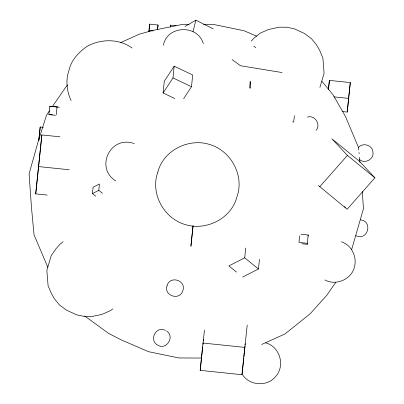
<?xml version="1.0" encoding="UTF-8"?>
<svg xmlns="http://www.w3.org/2000/svg" width="404" height="404" viewBox="0 0 404 404"><rect width="100%" height="100%" fill="white"/><g stroke="black" fill="none" stroke-linecap="round" stroke-linejoin="round"><path stroke-width="0.61" d="M174.876 98.566L163.105 92.965L164.292 81.214L174.19 66.18L192.683 74.982L191.501 86.734L183.648 98.657M163.105 92.965L173.003 77.932L174.19 66.18M38.809 140.663L40.203 127.013L43.324 127.336M47.127 195.066L35.719 193.88L41.87 134.931L59.959 136.815M35.719 193.88L41.87 134.931M95.677 196.177L92.471 193.567L93.117 187.234L99.445 183.992L98.798 190.319L102.459 193.304M148.879 31.699L149.677 24.139L158.035 25.008L157.565 29.613M170.468 25.159L170.276 27.018L170.468 25.159L176.078 25.745M247.203 325.074L242.001 374.715L200.202 370.362L202.616 346.778M202.869 344.299L202.995 343.057M203.247 340.577L203.374 339.335M200.202 370.362L204.454 330.028M242.647 277.104L258.459 268.988L244.713 257.797L245.708 248.056M242.001 374.715L243.713 357.959M243.839 356.722L244.92 346.172M245.046 344.93L245.172 343.688M258.459 268.988L259.454 259.252M294.364 115.695L293.718 122.028L292.521 121.902M328.472 89.531L329.406 80.401L350.303 82.583L347.228 112.054L342.309 111.544M347.228 112.054L348.783 96.839M55.53 115.312L48.894 114.559L49.763 106.202L57.56 106.929M56.196 114.787L57.004 107.025L59.393 107.206M193.036 225.76L190.915 246.238L193.031 226.053M299.662 235.911L298.985 242.43L307.348 243.299L307.222 244.309L301.849 243.753M307.222 244.309L308.207 235.002L301.041 234.254M38.744 140.663L40.203 127.013M149.091 29.598L149.677 24.139M148.899 31.684L149.031 30.467L153.207 30.906M157.515 29.866L158.035 25.008M328.477 89.092L329.406 80.401M348.844 96.233L350.303 82.583M308.085 236.012L308.207 235.002M192.996 31.638L195.905 20.2L213.277 28.911M163.388 45.208C167.165 25.159 197.793 24.24 203.293 43.688M319.912 87.395L324.099 73.26L322.862 57.989L319.584 50.197L316.509 44.819L311.338 38.542L304.288 33.406L294.223 28.78L286.653 27.22L278.927 27.189L268.089 29.633L260.146 33.209L253.813 38.284L251.318 41.062M351.626 249.667L363.474 208.636L362.277 191.642M49.389 110.928L46.556 115.049L38.148 141.627L29.098 173.796L31.446 207.151L34.042 234.876L47.778 267.125M52.581 106.297L65.7 87.239L67.781 84.926M316.105 130.33C321.236 124.558 314.807 114.625 307.429 117.089M335.734 282.315L326.871 295.193L310.237 313.701L284.911 334.007L261.651 344.476M319.66 186.875L347.41 155.424L331.911 138.819L359.398 161.206L374.902 177.805L347.152 209.262L318.367 185.492M358.176 147.844C362.302 141.966 372.816 145.006 372.948 152.247C374.154 159.343 364.605 164.332 359.368 159.459M63.08 241.779L60.156 244.122L55.994 248.753L51.212 255.702L46.844 270.392L48.081 285.658L51.364 293.45L54.434 298.834L59.61 305.111L66.66 310.247L76.72 314.868L84.295 316.428L92.021 316.463L99.374 314.969L102.858 314.019L110.797 310.444L112.746 308.883M185.012 26.472L195.905 20.2M92.471 193.567L98.798 190.319M244.713 257.797L228.901 265.908L236.486 272.084M120.71 42.551L139.431 34.128L153.353 30.315L182.78 24.341L189.087 24.371M203.596 24.437L213.691 24.482L243.976 30.719L256.621 36.178M201.596 358.055L178.886 357.954L148.601 351.712L121.003 339.799L108.353 333.219L84.678 315.973M48.894 114.559L52.47 114.832M333.936 96.869L348.687 98.404M38.633 166.574L69.2 169.761M203.121 343.057L244.92 347.41M49.763 106.202L57.004 107.025M282.022 72.533L240.526 65.746L232.098 59.605M132.633 143.087C109.57 136.325 95.258 168.221 115.68 180.901M360.555 219.882C373.437 221.377 367.514 241.466 355.919 235.648M163.681 329.75C154.565 327.078 149.283 341.521 158.04 345.309C166.66 350.339 175.053 336.441 166.67 331.123M133.204 143.334L134.355 143.834M341.441 241.809C353.162 245.546 358.409 260.146 353.046 270.897C348.016 280.78 334.754 285.391 324.917 279.947M265.776 342.88C279.593 346.541 285.34 365.105 276.139 375.937C268.19 386.785 250.081 386.123 242.713 374.983M164.186 329.856L165.564 330.452M173.003 77.932L191.501 86.734M253.793 46.177L255.828 47.662M132.123 48.015C118.827 38.38 100.47 38.713 86.471 46.718C78.588 52.49 71.22 60.196 69.089 70.018C65.493 79.815 66.625 91.243 71.114 100.566M347.41 155.424L374.902 177.805M344.572 206.494L345.43 207.414M321.973 81.345L333.113 94.864L345.41 116.387L358.53 147.556L358.762 150.02M358.989 152.485L359.106 153.717M359.454 157.414L359.913 162.342M250.222 81.598L249.576 87.931L250.677 88.042L250.222 81.598M157.838 172.109C150.061 193.375 163.802 218.493 185.451 224.629C206.313 231.103 231.548 218.453 236.911 196.905C244.688 175.634 230.947 150.52 209.297 144.379C188.441 137.905 163.206 150.561 157.838 172.109M167.059 285.628C163.398 295.915 180.027 301.086 182.871 290.587C186.532 280.3 169.902 275.134 167.059 285.628"/></g></svg>
